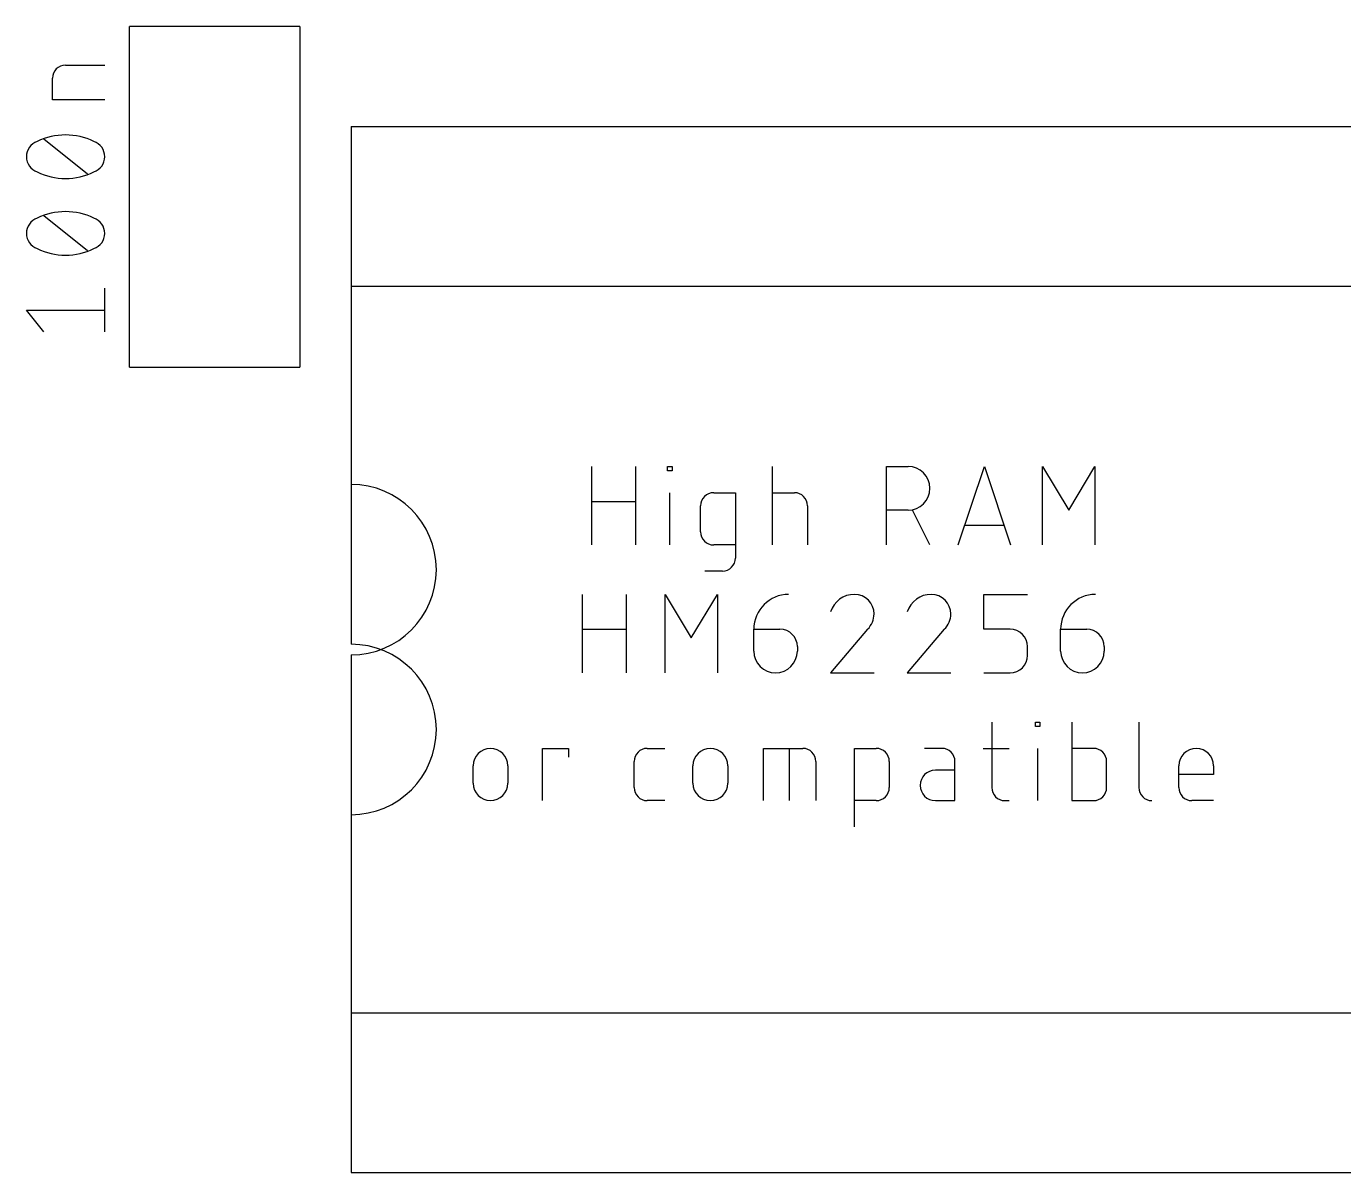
# Model space of a CAD drawing. Extents: x 0 to 102, y 0 to 90.
# Drawn here: x 58.79 to 78.42, y 23.08 to 40.16 of the extents above; entities that cross this region are included whole.
import ezdxf

# ---------------------------------------------------------------- set-up
doc = ezdxf.new("R2010")
doc.units = 0
doc.layers.add('21', color=253, linetype='CONTINUOUS')

msp = doc.modelspace()

# ---------------------------------------------------------------- linework, layer by layer
at = {"layer": '21'}
for p, q in [((60.325, 35.0838), (60.325, 40.1638)), ((62.865, 40.1638), (60.325, 40.1638)), ((62.865, 40.1638), (62.865, 35.0838)), ((59.3725, 39.5859), (59.9567, 39.5859)), ((59.1778, 39.0666), (59.1778, 39.3912)), ((59.9567, 39.0666), (59.1778, 39.0666)), ((63.627, 38.6715), (63.627, 33.3375)), ((63.627, 38.6715), (98.933, 38.6715)), ((59.6971, 37.9617), (59.0479, 38.481)), ((59.6971, 36.8187), (59.0479, 37.338)), ((59.9567, 35.6108), (59.9567, 36.2599)), ((63.627, 36.2903), (63.627, 30.9563)), ((63.627, 36.2903), (98.933, 36.2903)), ((59.0479, 35.6108), (58.7883, 35.9354)), ((58.7883, 35.9354), (59.9567, 35.9354)), ((60.325, 35.0838), (62.865, 35.0838)), ((67.2133, 32.4358), (67.2133, 33.6042)), ((67.8625, 33.6042), (67.8625, 32.4358)), ((68.3436, 33.5393), (68.3436, 33.6042)), ((68.3436, 33.6042), (68.4086, 33.6042)), ((68.4086, 33.6042), (68.4086, 33.5393)), ((69.9072, 32.4358), (69.9072, 33.6042)), ((71.6022, 32.4358), (71.6022, 33.6042)), ((71.6022, 33.6042), (71.9268, 33.6042)), ((72.6729, 32.4358), (73.0624, 33.6042)), ((73.0624, 33.6042), (73.4519, 32.4358)), ((73.9302, 32.4358), (73.9302, 33.6042)), ((73.9302, 33.6042), (74.3197, 32.9551)), ((74.3197, 32.9551), (74.7092, 33.6042)), ((74.7092, 33.6042), (74.7092, 32.4358)), ((68.4086, 33.5393), (68.3436, 33.5393)), ((68.3761, 32.4358), (68.3761, 33.2147)), ((69.0292, 33.2147), (69.3538, 33.2147)), ((69.3538, 33.2147), (69.3538, 32.2411)), ((69.9072, 33.2147), (70.2317, 33.2147)), ((67.2133, 33.0849), (67.8625, 33.0849)), ((68.8345, 32.6305), (68.8345, 33.02)), ((70.4264, 33.02), (70.4264, 32.4358)), ((71.9268, 32.9551), (71.6022, 32.9551)), ((72.2513, 32.4358), (71.9917, 32.9551)), ((73.3545, 32.7279), (72.7703, 32.7279)), ((69.3538, 32.4358), (69.0292, 32.4358)), ((69.159, 32.0463), (68.8994, 32.0463)), ((67.0744, 30.5308), (67.0744, 31.6992)), ((67.7235, 31.6992), (67.7235, 30.5308)), ((68.3048, 30.5308), (68.3048, 31.6992)), ((68.3048, 31.6992), (68.6943, 31.0501)), ((68.6943, 31.0501), (69.0838, 31.6992)), ((69.0838, 31.6992), (69.0838, 30.5308)), ((73.056, 31.1799), (73.056, 31.6992)), ((73.056, 31.6992), (73.7052, 31.6992)), ((67.0744, 31.1799), (67.7235, 31.1799)), ((69.627, 31.1799), (70.0165, 31.1799)), ((69.627, 30.8554), (69.627, 31.1799)), ((71.3218, 31.1799), (70.77, 30.5308)), ((72.4648, 31.1799), (71.913, 30.5308)), ((73.4455, 31.1799), (73.056, 31.1799)), ((74.199, 31.1799), (74.5885, 31.1799)), ((74.199, 30.8554), (74.199, 31.1799)), ((70.2762, 30.9203), (70.2762, 30.8554)), ((73.7052, 30.7904), (73.7052, 30.9203)), ((74.8481, 30.9203), (74.8481, 30.8554)), ((63.627, 30.7975), (63.627, 25.4635)), ((70.77, 30.5308), (71.4192, 30.5308)), ((71.913, 30.5308), (72.5622, 30.5308)), ((73.056, 30.5308), (73.4455, 30.5308)), ((73.1731, 29.7942), (73.1731, 28.8205)), ((73.8244, 29.7293), (73.8244, 29.7942)), ((73.8244, 29.7942), (73.8893, 29.7942)), ((73.8893, 29.7293), (73.8244, 29.7293)), ((73.8893, 29.7942), (73.8893, 29.7293)), ((74.3651, 29.7942), (74.3651, 28.6258)), ((75.3648, 29.7942), (75.3648, 28.8205)), ((66.4792, 28.6258), (66.4792, 29.4047)), ((66.4792, 29.4047), (66.8686, 29.4047)), ((66.8686, 29.4047), (66.8686, 29.2749)), ((68.0402, 29.4047), (68.2998, 29.4047)), ((69.7717, 28.6258), (69.7717, 29.4047)), ((69.7717, 29.4047), (70.3559, 29.4047)), ((70.1612, 28.6258), (70.1612, 29.4047)), ((71.1266, 28.2363), (71.1266, 29.4047)), ((71.1266, 29.4047), (71.4512, 29.4047)), ((72.43, 29.4047), (72.1703, 29.4047)), ((73.0433, 29.4047), (73.4327, 29.4047)), ((73.8568, 28.6258), (73.8568, 29.4047)), ((74.6896, 29.4047), (74.3651, 29.4047)), ((65.4438, 28.8854), (65.4438, 29.1451)), ((65.9631, 29.1451), (65.9631, 28.8854)), ((67.8454, 28.8205), (67.8454, 29.21)), ((68.7204, 28.8854), (68.7204, 29.1451)), ((69.2397, 29.1451), (69.2397, 28.8854)), ((70.5506, 29.21), (70.5506, 28.6258)), ((71.6459, 29.21), (71.6459, 28.8205)), ((72.6247, 29.0802), (72.3326, 29.0802)), ((72.6247, 28.6258), (72.6247, 29.21)), ((74.8844, 28.8205), (74.8844, 29.21)), ((75.9594, 28.8205), (75.9594, 29.1451)), ((76.4787, 29.1451), (76.4787, 29.0153)), ((76.4787, 29.0153), (75.9594, 29.0153)), ((68.2998, 28.6258), (68.0402, 28.6258)), ((71.4512, 28.6258), (71.1266, 28.6258)), ((72.3326, 28.6258), (72.6247, 28.6258)), ((73.3678, 28.6258), (73.4327, 28.6258)), ((74.3651, 28.6258), (74.6896, 28.6258)), ((76.4787, 28.6258), (76.1541, 28.6258)), ((63.627, 28.4163), (63.627, 23.0823)), ((63.627, 25.4635), (98.933, 25.4635)), ((63.627, 23.0823), (98.933, 23.0823))]:
    msp.add_line(p, q, dxfattribs=at)
for centre, radius, start, end in [((59.3725, 39.3912), 0.1947, 90.0009, 180), ((59.3725, 37.583), 0.9629, 90.0001, 115.9889), ((59.3725, 37.583), 0.9629, 64.0112, 90), ((59.0285, 38.2213), 0.2402, 108.924, 180.0001), ((59.7165, 38.2213), 0.2402, 0, 71.0747), ((59.0285, 38.2213), 0.2402, 180, 251.0758), ((59.7165, 38.2213), 0.2402, 288.9254, 359.9998), ((59.3725, 38.8597), 0.9629, 244.0111, 269.9999), ((59.3725, 38.8597), 0.9629, 270, 295.9888), ((59.0285, 37.0784), 0.2402, 108.924, 180.0001), ((59.3725, 36.44), 0.9629, 90.0001, 115.9889), ((59.3725, 36.44), 0.9629, 64.0112, 90), ((59.7165, 37.0784), 0.2402, 0, 71.0747), ((59.0285, 37.0784), 0.2402, 180, 251.0758), ((59.7165, 37.0784), 0.2402, 288.9254, 359.9998), ((59.3725, 37.7167), 0.9629, 244.0111, 269.9999), ((59.3725, 37.7167), 0.9629, 270, 295.9888), ((71.9268, 33.2796), 0.3246, 270, 90), ((63.627, 32.0675), 1.27, 270, 90), ((69.0292, 33.02), 0.1947, 90, 180), ((70.2317, 33.02), 0.1947, 0.0009, 90), ((69.0292, 32.6305), 0.1947, 180, 270), ((69.159, 32.2411), 0.1947, 270.0009, 0), ((70.1463, 31.1799), 0.5193, 90.0003, 180), ((71.1271, 31.3239), 0.3753, 90.0001, 162.0549), ((71.1271, 31.4071), 0.2921, 0, 90), ((72.2701, 31.3239), 0.3753, 90.0001, 162.0549), ((72.2701, 31.4071), 0.2921, 0, 90), ((74.7183, 31.1799), 0.5193, 90.0003, 180), ((71.1054, 31.4071), 0.3138, 313.604, 359.9996), ((72.2484, 31.4071), 0.3138, 313.604, 359.9996), ((70.0165, 30.9203), 0.2596, 0, 90), ((73.4455, 30.9203), 0.2596, 0, 90), ((74.5885, 30.9203), 0.2596, 0, 90), ((63.627, 29.6863), 1.27, 270, 90), ((69.9516, 30.8554), 0.3246, 180, 0), ((74.5236, 30.8554), 0.3246, 180, 0), ((73.4455, 30.7904), 0.2596, 270, 0), ((65.7035, 29.1451), 0.2596, 0, 180), ((68.0402, 29.21), 0.1947, 90, 180), ((68.9801, 29.1451), 0.2596, 0, 180), ((70.3559, 29.21), 0.1947, 0, 90), ((71.4512, 29.21), 0.1947, 0.0009, 90), ((72.43, 29.21), 0.1947, 0, 90), ((74.6896, 29.21), 0.1947, 0, 90), ((76.219, 29.1451), 0.2596, 0, 180), ((72.3326, 28.853), 0.2272, 90, 270), ((65.7035, 28.8854), 0.2596, 180, 0), ((68.9801, 28.8854), 0.2596, 180, 0), ((68.0402, 28.8205), 0.1947, 180, 270), ((71.4512, 28.8205), 0.1947, 270, 0), ((73.3678, 28.8205), 0.1947, 180, 270), ((74.6896, 28.8205), 0.1947, 270, 359.9991), ((75.5595, 28.8205), 0.1947, 180, 270), ((76.1541, 28.8205), 0.1947, 180, 270)]:
    msp.add_arc(centre, radius, start, end, dxfattribs=at)

doc.saveas('drawing.dxf')
